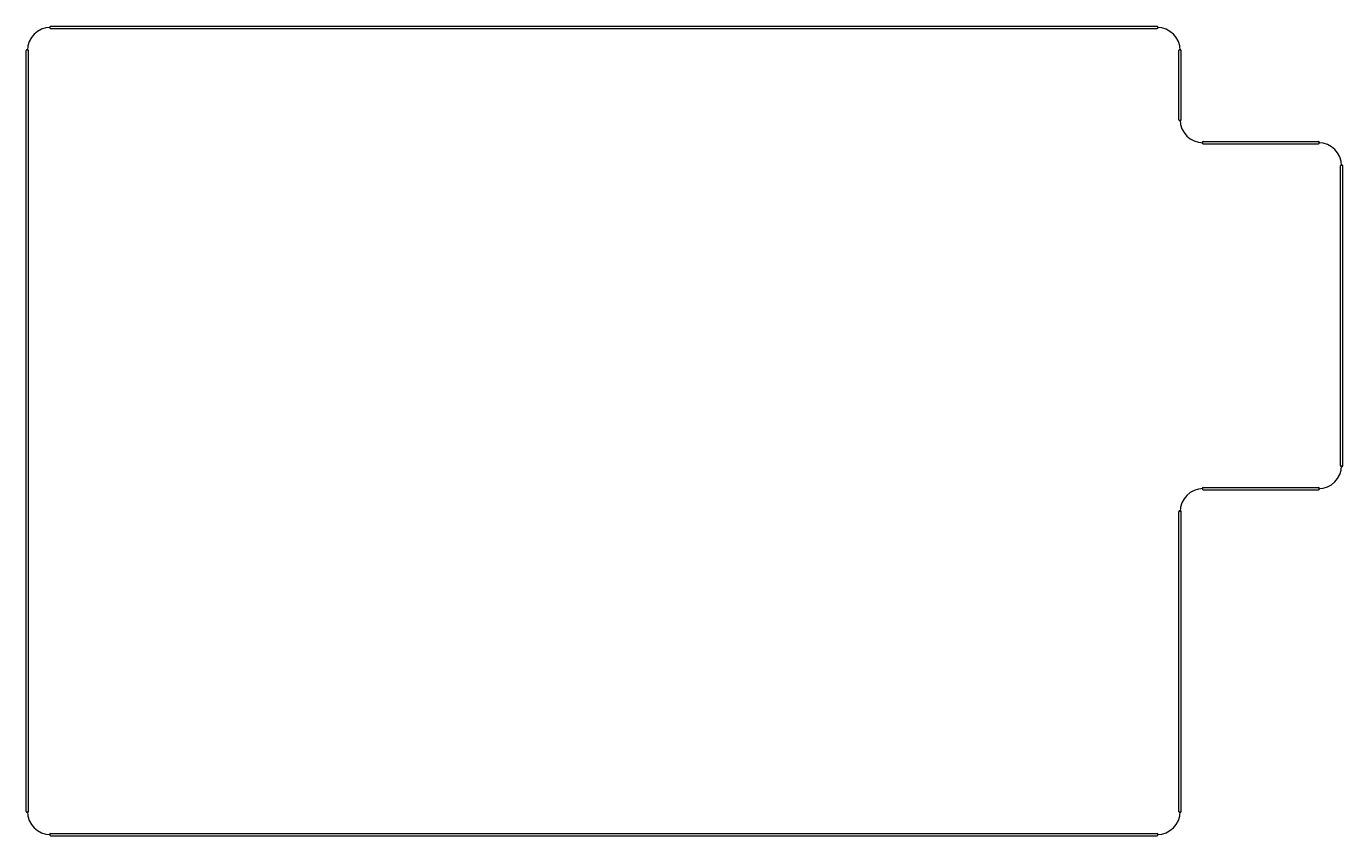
# Model space of a CAD drawing. Extents: x 51 to 196, y -140 to -51.
import ezdxf

# ---------------------------------------------------------------- set-up
doc = ezdxf.new("R2010")
doc.units = 0
doc.header["$MEASUREMENT"] = 0
doc.layers.add('BLACK', color=250, linetype='CONTINUOUS')

msp = doc.modelspace()

# ---------------------------------------------------------------- linework, layer by layer
at = {"layer": 'BLACK'}
for p, q in [((53.34, -50.673), (175.26, -50.673)), ((53.34, -50.927), (175.26, -50.927)), ((50.673, -137.16), (50.673, -53.34)), ((50.927, -137.16), (50.927, -53.34)), ((177.673, -60.96), (177.673, -53.34)), ((177.927, -60.96), (177.927, -53.34)), ((180.34, -63.373), (193.04, -63.373)), ((180.34, -63.627), (193.04, -63.627)), ((195.453, -99.06), (195.453, -66.04)), ((195.707, -99.06), (195.707, -66.04)), ((180.34, -101.473), (193.04, -101.473)), ((180.34, -101.727), (193.04, -101.727)), ((177.673, -137.16), (177.673, -104.14)), ((177.927, -137.16), (177.927, -104.14)), ((53.34, -139.573), (175.26, -139.573)), ((53.34, -139.827), (175.26, -139.827))]:
    msp.add_line(p, q, dxfattribs=at)
for centre, radius, start, end in [((53.34, -50.8), 0.127, 90, 270), ((175.26, -50.8), 0.127, 270, 450), ((53.34, -53.34), 2.54, 90, 180), ((175.26, -53.34), 2.54, 0, 90), ((50.8, -53.34), 0.127, 360, 540), ((177.8, -53.34), 0.127, 360, 540), ((177.8, -60.96), 0.127, 180, 360), ((180.34, -60.96), 2.54, -180, -90), ((180.34, -63.5), 0.127, 90, 270), ((193.04, -63.5), 0.127, 270, 450), ((193.04, -66.04), 2.54, 0, 90), ((195.58, -66.04), 0.127, 360, 540), ((193.04, -99.06), 2.54, -90, 0), ((195.58, -99.06), 0.127, 180, 360), ((180.34, -101.6), 0.127, 90, 270), ((193.04, -101.6), 0.127, 270, 450), ((180.34, -104.14), 2.54, 90, 180), ((177.8, -104.14), 0.127, 360, 540), ((50.8, -137.16), 0.127, 180, 360), ((53.34, -137.16), 2.54, -180, -90), ((175.26, -137.16), 2.54, -90, 0), ((177.8, -137.16), 0.127, 180, 360), ((53.34, -139.7), 0.127, 90, 270), ((175.26, -139.7), 0.127, 270, 450)]:
    msp.add_arc(centre, radius, start, end, dxfattribs=at)

doc.saveas('drawing.dxf')
